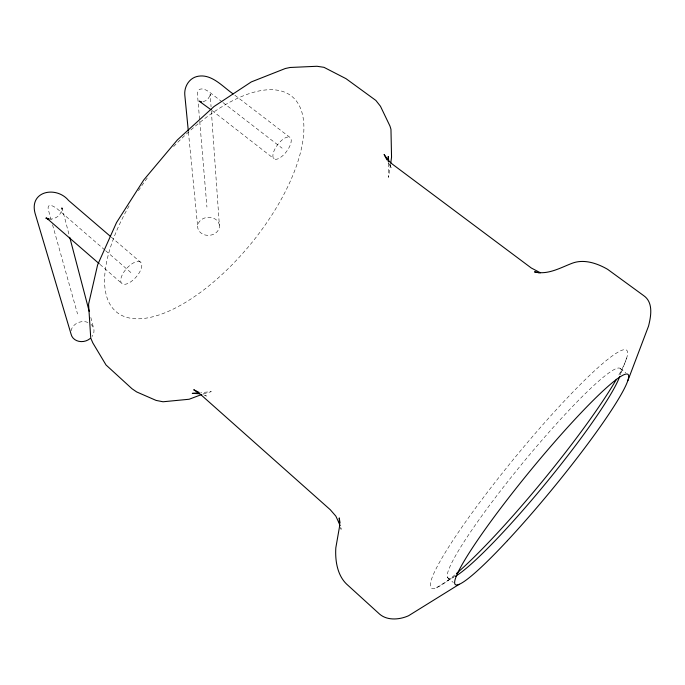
<?xml version="1.0" encoding="UTF-8"?>
<svg xmlns="http://www.w3.org/2000/svg" width="685" height="685" viewBox="0 0 685 685"><rect width="100%" height="100%" fill="white"/><g stroke="black" fill="none" stroke-linecap="round" stroke-linejoin="round"><path stroke-width="0.51" stroke-dasharray="3.42 2.57" d="M390.536 164.203L388.481 177.389L388.301 162.747M626.672 358.084L620.285 374.858A135.656 15.344 -50.6 0 0 523.229 462.392A135.656 15.344 -50.6 0 0 453.444 577.369M447.999 580.452L454.061 576.684M436.473 587.687L452.023 577.994M203.205 393.901L211.263 391.674L200.714 392.616M203.085 101.774L207.23 99.993L210.089 95.677L209.781 96.773L210.235 94.05L211.057 106.8M49.286 218.994L51.469 219.106C57.728 217.907 61.162 214.568 62.027 208.266L61.95 209.447L61.684 206.382L69.194 235.238M204.173 395.074L206.408 396.058L202.786 394.252M620.319 368.607L625.773 372.751M234.878 95.232L290.089 137.505A13.323 5.6 -53 0 1 281.903 156.403A13.323 5.6 -53 0 1 274.188 150.52A13.323 5.6 -53 0 1 290.089 137.505M222.154 101.919L210.338 92.8A19.933 8.288 52.4 0 0 197.52 95.001L199.652 120.372M223.002 102.57L282.1 148.191M212.033 110.533L274.12 158.843M111.253 237.087L141.041 262.663A14.197 6.388 -48.5 0 1 129.833 282.434A14.197 6.388 -48.5 0 1 122.915 273.606A14.197 6.388 -48.5 0 1 141.041 262.663M104.839 250.016L59.098 210.423A21.226 5.9 50.7 0 0 48.515 210.389L51.101 219.62M105.644 250.71L131.323 272.938M99.984 264.401L121.579 283.248M447.408 577.344L453.316 582.515M388.326 162.508L391.144 167.868L389.337 163.475M52.539 224.749L77.533 313.944M90.805 317.472L93.776 328.783M340.71 527.476L341.113 529.351L340.77 527.27M188.418 132.042L197.648 226.435M199.737 121.433L206.93 207.067M211.357 111.064L219.44 226.153A10.9 9.025 -3.7 0 1 203.051 234.253A10.9 9.025 -3.7 0 1 203.128 218.609A10.9 9.025 -3.7 0 1 219.44 226.153M454.772 574.98A153.842 18.161 -50.6 0 1 454.557 537.965A153.842 18.161 -50.6 0 1 583.175 381.656A153.842 18.161 -50.6 0 1 617.938 376.664M173.63 146.556A138.986 61.162 -50.9 0 1 303.84 130.792A138.986 61.162 -50.9 0 1 167.003 311.94A138.986 61.162 -50.9 0 1 130.081 204.198M138.439 190.695A138.986 61.162 -50.9 0 1 147.686 177.424M91.079 324.365A11.654 9.898 -14.3 0 1 92.141 336.403M71.034 330.872A11.654 9.898 -14.3 0 1 87.945 322.438"/><path stroke-width="1.03" d="M390.733 163.193L391.546 157.156L390.964 129.302L389.936 125.989L380.466 106.278L375.859 100.43L346.019 78.672L323.971 67.327L317.001 66.274L290.132 67.481L285.337 68.5L251.284 81.926L214.062 106.483L177.415 139.886L143.799 179.89L116.536 222.548L97.621 264.855L88.57 304.217L90.745 338.09L92.809 342.902L106.029 364.985L132.008 388.746L136.64 391.923L156.111 400.417L163.039 401.77L189.128 399.252L201.356 394.646M627.871 380.629L648.558 326.051C650.981 316.23 653.567 302.47 643.703 295.646L607.595 269.308C597.269 263.34 584.074 258.81 572.352 263.186C560.433 267.698 547.786 275.276 534.497 271.868L539.318 272.878M459.224 584.296L408.543 615.755C399.706 619.711 387.462 620.875 379.636 614.154L346.413 583.92C337.14 574.784 335.068 560.296 335.821 547.829L339.572 526.414L339.229 517.903L340.085 523.109M198.607 392.805L192.279 393.37L199.506 393.738M201.724 101.885L199.121 101.115L211.194 109.883M48.429 218.977L49.012 219.063L45.844 218.078L48.729 219.56L46.597 218.061L99.179 263.699M540.474 272.818L531.312 268.015L392.317 164.117L388.523 160.71L384.105 154.468L386.922 159.828M199.164 392.445L193.735 389.739L200.114 394.029L330.281 509.734L335.847 516.13L340.222 525.618M233.183 93.931C222.642 86.798 211.143 72.721 196.561 76.617C188.735 78.775 184.102 87.115 184.796 94.924L188.315 130.989M110.448 236.402L68.577 200.465C56.358 185.695 29.027 190.815 35.072 213.309L71.129 334.331A11.654 9.898 -14.3 0 0 78.809 341.318A11.654 9.898 -14.3 0 0 90.163 338.518M69.733 237.293L89.178 311.307M388.746 161.18L388.224 156.471L388.284 161.703M619.771 376.382A135.656 15.344 -50.6 0 1 545.294 483.875A135.656 15.344 -50.6 0 1 455.037 576.505M616.457 379.267A153.842 18.161 -50.6 0 1 456.398 573.576M507.397 540.688A135.998 14.359 -50.6 0 0 628.111 374.524A135.998 14.359 -50.6 0 0 489.492 523.306A135.998 14.359 -50.6 0 0 507.397 540.688"/></g></svg>
